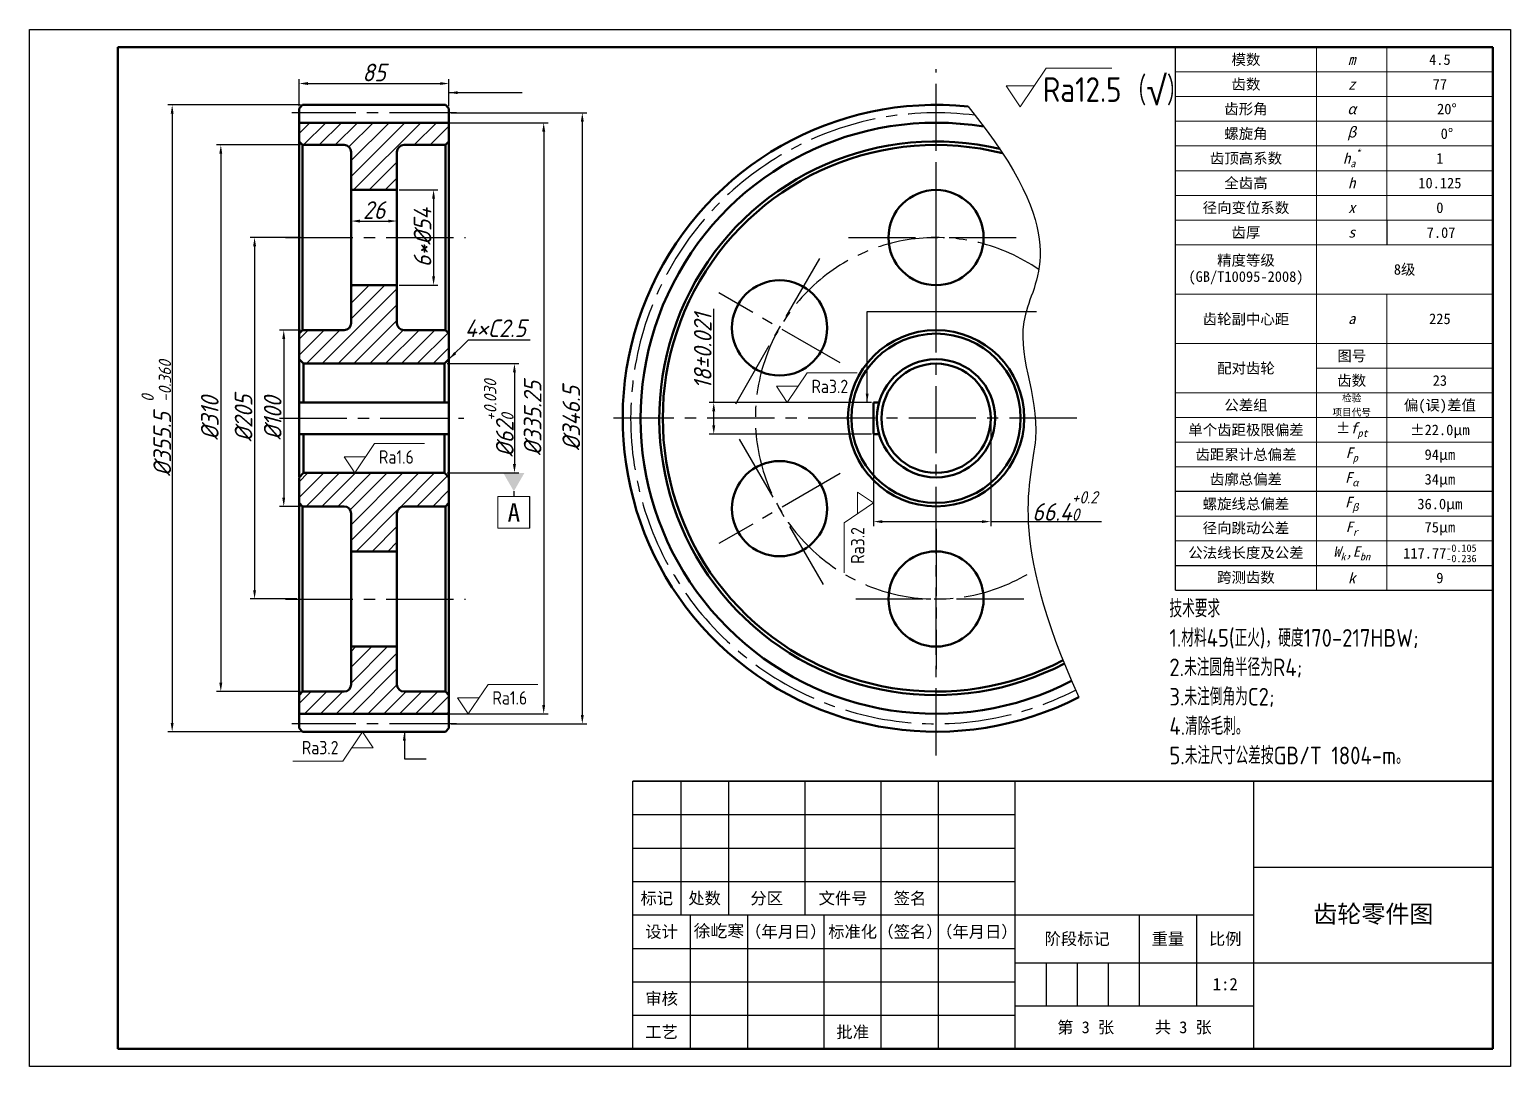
# Model space of a CAD drawing. Header units: millimetres. Extents: x -3078 to 425, y -739 to 825.
# Drawn here: x -2019.9 to -1599.9, y -674.8 to -380.8 of the extents above; entities that cross this region are included whole.
import ezdxf
from ezdxf.enums import TextEntityAlignment as Align

# ---------------------------------------------------------------- set-up
doc = ezdxf.new("R2010")
doc.units = ezdxf.units.MM
doc.linetypes.add('CENTER2', pattern=[28.575, 19.05, -3.175, 3.175, -3.175])
doc.layers.add('中心线', color=1, linetype='CENTER2')
doc.layers.add('细实线', color=7, linetype='Continuous')
for name, color, linetype, lineweight in [('图层1', 7, 'Continuous', 50), ('文字', 7, 'Continuous', 15), ('标注', 7, 'Continuous', 15), ('粗实线', 7, 'Continuous', 50)]:
    doc.layers.add(name, color=color, linetype=linetype, lineweight=lineweight)
doc.styles.add('fansong', font='simfang.ttf', dxfattribs={"height": 4})
doc.styles.add('GB字体', font='gbenor.shx', dxfattribs={"height": 5, "bigfont": 'gbcbig.shx'})
doc.styles.add('SongTi', font='SimSun.ttf', dxfattribs={"height": 4})
doc.styles.add('标注', font='isocp.shx', dxfattribs={"oblique": 15, "height": 5, "bigfont": 'gbcbig.shx'})
doc.dimstyles.new('1比2', dxfattribs={"dimtxt": 5, "dimasz": 2.5, "dimexe": 1.25, "dimexo": 0.625, "dimtad": 1, "dimlfac": 2, "dimdsep": 46, "dimtxsty": '标注', "dimcen": 2.5, "dimadec": 0, "dimazin": 0, "dimtfac": 1, "dimtmove": 0, "dimatfit": 3, "dimfxl": 1, "dimarcsym": 0})

# ---------------------------------------------------------------- blocks, each defined once
blk = doc.blocks.new('*U35')
at = {"layer": '中心线', "color": 0, "linetype": 'CENTER2', "transparency": 16777216}
blk.add_line((-25.11, 0), (25.98, 0), dxfattribs=at)
blk = doc.blocks.new('*D37')
at = {"layer": 'Defpoints', "color": 0, "transparency": 16777216}
for p in [(-1915.71, -426.26), (-1915.71, -453.26), (-1905.33, -453.26)]:
    blk.add_point(p, dxfattribs=at)
at = {"layer": '细实线', "color": 0, "lineweight": -2, "transparency": 16777216}
for p, q in [((-1915.09, -426.26), (-1904.08, -426.26)), ((-1905.33, -428.76), (-1905.33, -450.76)), ((-1915.09, -453.26), (-1904.08, -453.26))]:
    blk.add_line(p, q, dxfattribs=at)
at = {"layer": '细实线', "color": 0, "transparency": 16777216}
for points in [[(-1905.75, -428.76), (-1904.92, -428.76), (-1905.33, -426.26)], [(-1905.75, -450.76), (-1904.92, -450.76), (-1905.33, -453.26)]]:
    blk.add_solid(points, dxfattribs=at)
at = {"layer": '细实线', "color": 0, "transparency": 16777216, "insert": (-1908.46, -439.76), "char_height": 5, "attachment_point": 5, "rotation": 90, "style": '标注'}
blk.add_mtext('6*%%C54', dxfattribs=at)
blk = doc.blocks.new('*D38')
at = {"layer": 'Defpoints', "color": 0, "transparency": 16777216}
for p in [(-1915.71, -435.09), (-1928.71, -453.26), (-1915.71, -453.26)]:
    blk.add_point(p, dxfattribs=at)
at = {"layer": '细实线', "color": 0, "lineweight": -2, "transparency": 16777216}
for p, q in [((-1928.71, -452.64), (-1928.71, -433.84)), ((-1926.21, -435.09), (-1918.21, -435.09)), ((-1915.71, -452.64), (-1915.71, -433.84))]:
    blk.add_line(p, q, dxfattribs=at)
at = {"layer": '细实线', "color": 0, "transparency": 16777216}
for points in [[(-1926.21, -434.68), (-1926.21, -435.51), (-1928.71, -435.09)], [(-1918.21, -434.68), (-1918.21, -435.51), (-1915.71, -435.09)]]:
    blk.add_solid(points, dxfattribs=at)
at = {"layer": '细实线', "color": 0, "transparency": 16777216, "insert": (-1922.21, -431.97), "char_height": 5, "attachment_point": 5, "style": '标注'}
blk.add_mtext('26', dxfattribs=at)
blk = doc.blocks.new('*D39')
at = {"layer": 'Defpoints', "color": 0, "transparency": 16777216}
for p in [(-1942.46, -466.01), (-1947.83, -516.01), (-1942.46, -516.01)]:
    blk.add_point(p, dxfattribs=at)
at = {"layer": '细实线', "color": 0, "lineweight": -2, "transparency": 16777216}
for p, q in [((-1943.09, -466.01), (-1949.08, -466.01)), ((-1947.83, -468.51), (-1947.83, -513.51)), ((-1943.09, -516.01), (-1949.08, -516.01))]:
    blk.add_line(p, q, dxfattribs=at)
at = {"layer": '细实线', "color": 0, "transparency": 16777216}
for points in [[(-1948.25, -468.51), (-1947.42, -468.51), (-1947.83, -466.01)], [(-1948.25, -513.51), (-1947.42, -513.51), (-1947.83, -516.01)]]:
    blk.add_solid(points, dxfattribs=at)
at = {"layer": '细实线', "color": 0, "transparency": 16777216, "insert": (-1950.96, -491.01), "char_height": 5, "attachment_point": 5, "rotation": 90, "style": '标注'}
blk.add_mtext('%%C100', dxfattribs=at)
blk = doc.blocks.new('*U40')
at = {"layer": '中心线', "color": 0, "linetype": 'CENTER2', "transparency": 16777216}
blk.add_line((-25.11, 0), (25.98, 0), dxfattribs=at)
blk = doc.blocks.new('*D41')
at = {"layer": 'Defpoints', "color": 0, "transparency": 16777216}
for p in [(-1942.46, -439.76), (-1956.1, -542.26), (-1943.46, -542.26)]:
    blk.add_point(p, dxfattribs=at)
at = {"layer": '细实线', "color": 0, "lineweight": -2, "transparency": 16777216}
for p, q in [((-1943.09, -439.76), (-1957.35, -439.76)), ((-1956.1, -442.26), (-1956.1, -539.76)), ((-1944.09, -542.26), (-1957.35, -542.26))]:
    blk.add_line(p, q, dxfattribs=at)
at = {"layer": '细实线', "color": 0, "transparency": 16777216}
for points in [[(-1956.52, -442.26), (-1955.69, -442.26), (-1956.1, -439.76)], [(-1956.52, -539.76), (-1955.69, -539.76), (-1956.1, -542.26)]]:
    blk.add_solid(points, dxfattribs=at)
at = {"layer": '细实线', "color": 0, "transparency": 16777216, "insert": (-1959.23, -491.01), "char_height": 5, "width": 9.9558, "attachment_point": 5, "rotation": 90, "style": '标注'}
blk.add_mtext('%%C205', dxfattribs=at)
blk = doc.blocks.new('*D42')
at = {"layer": 'Defpoints', "color": 0, "transparency": 16777216}
for p in [(-1942.46, -413.51), (-1965.68, -568.51), (-1942.46, -568.51)]:
    blk.add_point(p, dxfattribs=at)
at = {"layer": '细实线', "color": 0, "lineweight": -2, "transparency": 16777216}
for p, q in [((-1943.09, -413.51), (-1966.93, -413.51)), ((-1965.68, -416.01), (-1965.68, -566.01)), ((-1943.09, -568.51), (-1966.93, -568.51))]:
    blk.add_line(p, q, dxfattribs=at)
at = {"layer": '细实线', "color": 0, "transparency": 16777216}
for points in [[(-1966.1, -416.01), (-1965.27, -416.01), (-1965.68, -413.51)], [(-1966.1, -566.01), (-1965.27, -566.01), (-1965.68, -568.51)]]:
    blk.add_solid(points, dxfattribs=at)
at = {"layer": '细实线', "color": 0, "transparency": 16777216, "insert": (-1968.81, -491.01), "char_height": 5, "attachment_point": 5, "rotation": 90, "style": '标注'}
blk.add_mtext('%%C310', dxfattribs=at)
blk = doc.blocks.new('*D43')
at = {"layer": 'Defpoints', "color": 0, "transparency": 16777216}
for p in [(-1942.46, -402.14), (-1979.48, -579.89), (-1942.46, -579.89)]:
    blk.add_point(p, dxfattribs=at)
at = {"layer": '细实线', "color": 0, "lineweight": -2, "transparency": 16777216}
for p, q in [((-1943.09, -402.14), (-1980.73, -402.14)), ((-1979.48, -404.64), (-1979.48, -577.39)), ((-1943.09, -579.89), (-1980.73, -579.89))]:
    blk.add_line(p, q, dxfattribs=at)
at = {"layer": '细实线', "color": 0, "transparency": 16777216}
for points in [[(-1979.89, -404.64), (-1979.06, -404.64), (-1979.48, -402.14)], [(-1979.89, -577.39), (-1979.06, -577.39), (-1979.48, -579.89)]]:
    blk.add_solid(points, dxfattribs=at)
at = {"layer": '细实线', "color": 0, "transparency": 16777216, "insert": (-1983.99, -491.01), "char_height": 5, "attachment_point": 5, "rotation": 90, "style": '标注'}
blk.add_mtext('%%C355.5 {\\H0.7x;\\S0^ -0.360;}', dxfattribs=at)
blk = doc.blocks.new('*D44')
at = {"layer": 'Defpoints', "color": 0, "transparency": 16777216}
for p in [(-1900.96, -404.39), (-1900.96, -577.64), (-1863.15, -577.64)]:
    blk.add_point(p, dxfattribs=at)
at = {"layer": '细实线', "color": 0, "lineweight": -2, "transparency": 16777216}
for p, q in [((-1900.34, -404.39), (-1861.9, -404.39)), ((-1863.15, -406.89), (-1863.15, -575.14)), ((-1900.34, -577.64), (-1861.9, -577.64))]:
    blk.add_line(p, q, dxfattribs=at)
at = {"layer": '细实线', "color": 0, "transparency": 16777216}
for points in [[(-1863.57, -406.89), (-1862.73, -406.89), (-1863.15, -404.39)], [(-1863.57, -575.14), (-1862.73, -575.14), (-1863.15, -577.64)]]:
    blk.add_solid(points, dxfattribs=at)
at = {"layer": '细实线', "color": 0, "transparency": 16777216, "insert": (-1866.27, -491.01), "char_height": 5, "attachment_point": 5, "rotation": 90, "style": '标注'}
blk.add_mtext('%%C346.5', dxfattribs=at)
blk = doc.blocks.new('*D45')
at = {"layer": 'Defpoints', "color": 0, "transparency": 16777216}
for p in [(-1902.09, -475.51), (-1902.09, -506.51), (-1882.39, -506.51)]:
    blk.add_point(p, dxfattribs=at)
at = {"layer": '细实线', "color": 0, "lineweight": -2, "transparency": 16777216}
for p, q in [((-1901.46, -475.51), (-1881.14, -475.51)), ((-1882.39, -478.01), (-1882.39, -504.01)), ((-1901.46, -506.51), (-1881.14, -506.51))]:
    blk.add_line(p, q, dxfattribs=at)
at = {"layer": '细实线', "color": 0, "transparency": 16777216}
for points in [[(-1882.81, -478.01), (-1881.98, -478.01), (-1882.39, -475.51)], [(-1882.81, -504.01), (-1881.98, -504.01), (-1882.39, -506.51)]]:
    blk.add_solid(points, dxfattribs=at)
at = {"layer": '细实线', "color": 0, "transparency": 16777216, "insert": (-1886.83, -491.01), "char_height": 5, "attachment_point": 5, "rotation": 90, "style": '标注'}
blk.add_mtext('%%C62{\\H0.7x;\\S+0.030^ 0;}', dxfattribs=at)
blk = doc.blocks.new('*D46')
at = {"layer": 'Defpoints', "color": 0, "transparency": 16777216}
for p in [(-1825.87, -486.51), (-1780.52, -486.51), (-1780.52, -495.51)]:
    blk.add_point(p, dxfattribs=at)
at = {"layer": '细实线', "color": 0, "lineweight": -2, "transparency": 16777216}
for p, q in [((-1825.87, -486.51), (-1825.87, -460)), ((-1781.14, -486.51), (-1827.12, -486.51)), ((-1825.87, -493.01), (-1825.87, -489.01)), ((-1781.14, -495.51), (-1827.12, -495.51))]:
    blk.add_line(p, q, dxfattribs=at)
at = {"layer": '细实线', "color": 0, "transparency": 16777216}
for points in [[(-1826.28, -489.01), (-1825.45, -489.01), (-1825.87, -486.51)], [(-1826.28, -493.01), (-1825.45, -493.01), (-1825.87, -495.51)]]:
    blk.add_solid(points, dxfattribs=at)
at = {"layer": '细实线', "color": 0, "transparency": 16777216, "insert": (-1828.99, -472.01), "char_height": 5, "attachment_point": 5, "rotation": 90, "style": '标注'}
blk.add_mtext('18±0.021', dxfattribs=at)
blk = doc.blocks.new('*D84')
at = {"layer": 'Defpoints', "color": 0, "transparency": 16777216}
for p in [(-1900.96, -396.09), (-1943.46, -403.14), (-1900.96, -403.14)]:
    blk.add_point(p, dxfattribs=at)
at = {"layer": '细实线', "color": 0, "lineweight": -2, "transparency": 16777216}
for p, q in [((-1943.46, -402.51), (-1943.46, -394.84)), ((-1940.96, -396.09), (-1903.46, -396.09)), ((-1900.96, -402.51), (-1900.96, -394.84))]:
    blk.add_line(p, q, dxfattribs=at)
at = {"layer": '细实线', "color": 0, "transparency": 16777216}
for points in [[(-1940.96, -395.67), (-1940.96, -396.5), (-1943.46, -396.09)], [(-1903.46, -395.67), (-1903.46, -396.5), (-1900.96, -396.09)]]:
    blk.add_solid(points, dxfattribs=at)
at = {"layer": '细实线', "color": 0, "transparency": 16777216, "insert": (-1922.21, -392.96), "char_height": 5, "attachment_point": 5, "style": '标注'}
blk.add_mtext('85', dxfattribs=at)
blk = doc.blocks.new('*D85')
at = {"layer": 'Defpoints', "color": 0, "transparency": 16777216}
for p in [(-1943.46, -407.2), (-1943.46, -574.83), (-1874.1, -574.83)]:
    blk.add_point(p, dxfattribs=at)
at = {"layer": '细实线', "color": 0, "lineweight": -2, "transparency": 16777216}
for p, q in [((-1942.84, -407.2), (-1872.85, -407.2)), ((-1874.1, -409.7), (-1874.1, -572.33)), ((-1942.84, -574.83), (-1872.85, -574.83))]:
    blk.add_line(p, q, dxfattribs=at)
at = {"layer": '细实线', "color": 0, "transparency": 16777216}
for points in [[(-1874.52, -409.7), (-1873.68, -409.7), (-1874.1, -407.2)], [(-1874.52, -572.33), (-1873.68, -572.33), (-1874.1, -574.83)]]:
    blk.add_solid(points, dxfattribs=at)
at = {"layer": '细实线', "color": 0, "transparency": 16777216, "insert": (-1877.23, -491.01), "char_height": 5, "attachment_point": 5, "rotation": 90, "style": '标注'}
blk.add_mtext('%%C335.25', dxfattribs=at)
blk = doc.blocks.new('*D86')
at = {"layer": 'Defpoints', "color": 0, "transparency": 16777216}
for p in [(-1780.52, -491.01), (-1747.32, -491.01), (-1780.52, -520.32)]:
    blk.add_point(p, dxfattribs=at)
at = {"layer": '细实线', "color": 0, "lineweight": -2, "transparency": 16777216}
for p, q in [((-1780.52, -491.64), (-1780.52, -521.57)), ((-1747.32, -491.64), (-1747.32, -521.57)), ((-1778.02, -520.32), (-1749.82, -520.32)), ((-1747.32, -520.32), (-1715.84, -520.32))]:
    blk.add_line(p, q, dxfattribs=at)
at = {"layer": '细实线', "color": 0, "transparency": 16777216}
for points in [[(-1778.02, -519.91), (-1778.02, -520.74), (-1780.52, -520.32)], [(-1749.82, -519.91), (-1749.82, -520.74), (-1747.32, -520.32)]]:
    blk.add_solid(points, dxfattribs=at)
at = {"layer": '细实线', "color": 0, "transparency": 16777216, "insert": (-1726.25, -515.88), "char_height": 5, "attachment_point": 5, "style": '标注'}
blk.add_mtext('66.4{\\H0.7x;\\S+0.2^ 0;}', dxfattribs=at)

msp = doc.modelspace()

# ---------------------------------------------------------------- hatches: boundary and pattern name
at = {"layer": '细实线'}
h = msp.add_hatch(dxfattribs=at)
h.set_pattern_fill('ANSI31', color=256)
h.set_pattern_definition([(45, (-9.297, 10.7538), (-2.245064, 2.245064), [])])
h.paths.add_polyline_path([(-1915.7147, -415.5143, -0.41421356), (-1913.7147, -413.5143), (-1901.9647, -413.5143), (-1900.9647, -412.5143), (-1900.9647, -407.2018), (-1943.4647, -407.2018), (-1943.4647, -412.5143), (-1942.4647, -413.5143), (-1930.7147, -413.5143, -0.41421356), (-1928.7147, -415.5143), (-1928.7147, -426.2643), (-1915.7147, -426.2643)])
h.paths.add_polyline_path([(-1930.7147, -466.0143), (-1942.4647, -466.0143), (-1943.4647, -467.0143), (-1943.4647, -474.2643), (-1942.2147, -475.5143), (-1902.2147, -475.5143), (-1900.9647, -474.2643), (-1900.9647, -467.0143), (-1901.9647, -466.0143), (-1913.7147, -466.0143, -0.41421356), (-1915.7147, -464.0143), (-1915.7147, -453.2643), (-1928.7147, -453.2643), (-1928.7147, -464.0143, -0.41421356)])
h.paths.add_polyline_path([(-1928.7147, -518.0143), (-1928.7147, -528.7643), (-1915.7147, -528.7643), (-1915.7147, -518.0143, -0.41421356), (-1913.7147, -516.0143), (-1901.9647, -516.0143), (-1900.9647, -515.0143), (-1900.9647, -507.7643), (-1902.2147, -506.5143), (-1942.2147, -506.5143), (-1943.4647, -507.7643), (-1943.4647, -515.0143), (-1942.4647, -516.0143), (-1930.7147, -516.0143, -0.41421356)])
h.paths.add_polyline_path([(-1930.7147, -568.5143), (-1942.4647, -568.5143), (-1943.4647, -569.5143), (-1943.4647, -574.8268), (-1900.9647, -574.8268), (-1900.9647, -569.5143), (-1901.9647, -568.5143), (-1913.7147, -568.5143, -0.41421356), (-1915.7147, -566.5143), (-1915.7147, -555.7643), (-1928.7147, -555.7643), (-1928.7147, -566.5143, -0.41421356)])

# ---------------------------------------------------------------- linework, layer by layer
for p, q in [((-1634.9114, -434.7998), (-1634.9114, -441.7998)), ((-1882.5653, -511.7193), (-1882.5653, -513.2193)), ((-1878.0653, -522.2193), (-1878.0653, -513.2193)), ((-1848.7931, -593.9254), (-1604.9114, -593.9254)), ((-1848.7931, -669.7998), (-1848.7931, -593.9254)), ((-1604.9114, -593.9254), (-1848.7931, -593.9254)), ((-1848.7931, -593.9254), (-1604.9114, -593.9254)), ((-1835.2442, -593.9254), (-1835.2442, -631.8626)), ((-1821.6952, -593.9254), (-1821.6952, -631.8626)), ((-1800.0168, -593.9254), (-1800.0168, -631.8626)), ((-1778.3384, -669.7998), (-1778.3384, -593.9254)), ((-1762.0796, -669.7998), (-1762.0796, -593.9254)), ((-1740.4013, -669.7998), (-1740.4013, -593.9254)), ((-1740.4013, -669.7998), (-1740.4013, -593.9254)), ((-1672.6563, -669.7998), (-1672.6563, -593.9254)), ((-1848.7931, -603.4097), (-1740.4013, -603.4097)), ((-1848.7931, -612.894), (-1740.4013, -612.894)), ((-1672.6563, -618.3136), (-1604.9114, -618.3136)), ((-1848.7931, -622.3783), (-1740.4013, -622.3783)), ((-1848.7931, -631.8626), (-1672.6563, -631.8626)), ((-1832.5344, -631.8626), (-1832.5344, -669.7998)), ((-1816.2756, -631.8626), (-1816.2756, -669.7998)), ((-1794.5972, -631.8626), (-1794.5972, -669.7998)), ((-1705.1739, -631.8626), (-1705.1739, -657.6057)), ((-1688.9151, -631.8626), (-1688.9151, -657.6057)), ((-1848.7931, -641.3469), (-1740.4013, -641.3469)), ((-1740.4013, -645.4116), (-1604.9114, -645.4116)), ((-1731.5944, -645.4116), (-1731.5944, -657.6057)), ((-1722.7876, -645.4116), (-1722.7876, -657.6057)), ((-1713.9807, -645.4116), (-1713.9807, -657.6057)), ((-1848.7931, -650.8312), (-1740.4013, -650.8312)), ((-1848.7931, -669.7998), (-1848.7931, -658.9606)), ((-1740.4013, -657.6057), (-1672.6563, -657.6057)), ((-1848.7931, -660.3155), (-1740.4013, -660.3155))]:
    msp.add_line(p, q)
at = {"color": 7, "linetype": 'Continuous', "lineweight": 15}
for p, q in [((-1887.0653, -513.2193), (-1878.0653, -513.2193)), ((-1887.0653, -522.2193), (-1887.0653, -513.2193)), ((-1878.0653, -522.2193), (-1887.0653, -522.2193))]:
    msp.add_line(p, q, dxfattribs=at)
msp.add_lwpolyline([(-2019.9114, -380.7998), (-1599.9114, -380.7998), (-1599.9114, -674.7998), (-2019.9114, -674.7998)], close=True)
msp.add_solid([(-1885.5653, -506.5143), (-1879.5653, -506.5143), (-1882.5653, -511.7193)], dxfattribs=at)
at = {"layer": '中心线'}
for p, q in [((-1762.8175, -586.6439), (-1762.8175, -392.0146)), ((-1898.8214, -404.3893), (-1945.5578, -404.3893)), ((-1762.8175, -459.6225), (-1762.8175, -419.9061)), ((-1787.6741, -439.7643), (-1737.9608, -439.7643)), ((-1819.6296, -486.9158), (-1794.7729, -443.8628)), ((-1790.0036, -475.3184), (-1824.399, -455.4602)), ((-1949.0283, -491.0143), (-1896.7927, -491.0143)), ((-1722.9281, -491.0143), (-1854.2755, -491.0143)), ((-1794.7729, -538.1658), (-1819.6296, -495.1128)), ((-1790.0036, -506.7102), (-1824.399, -526.5684)), ((-1762.8175, -522.4061), (-1762.8175, -562.1225)), ((-1737.9608, -542.2643), (-1787.6741, -542.2643)), ((-1898.8214, -577.6393), (-1945.5578, -577.6393))]:
    msp.add_line(p, q, dxfattribs=at)
for radius, start, end in [(86.625, 82.627717, 297.174219), (51.25, 55.348059, 303.074424)]:
    msp.add_arc((-1762.8175, -491.0143), radius, start, end, dxfattribs=at)
at = {"layer": '图层1'}
for p, q in [((-1994.9114, -385.7998), (-1604.9114, -385.7998)), ((-1994.9114, -385.7998), (-1994.9114, -669.7998)), ((-1604.9114, -385.7998), (-1604.9114, -669.7998)), ((-1604.9114, -613.7998), (-1604.9114, -669.7998)), ((-1994.9114, -669.7998), (-1604.9114, -669.7998)), ((-1784.9114, -669.7998), (-1604.9114, -669.7998)), ((-1784.9114, -669.7998), (-1604.9114, -669.7998)), ((-1784.9114, -669.7998), (-1604.9114, -669.7998)), ((-1744.9114, -669.7998), (-1604.9114, -669.7998))]:
    msp.add_line(p, q, dxfattribs=at)
at = {"layer": '标注'}
for p, q in [((-1738.9542, -402.7407), (-1731.5542, -391.7407)), ((-1731.5542, -391.7407), (-1712.9542, -391.7407)), ((-1742.9542, -396.7407), (-1734.9542, -396.7407)), ((-1738.9542, -402.7407), (-1742.9542, -396.7407)), ((-1804.997, -486.5143), (-1799.3713, -478.1518)), ((-1799.3713, -478.1518), (-1785.2311, -478.1518)), ((-1808.0379, -481.9529), (-1801.9561, -481.9529)), ((-1804.997, -486.5143), (-1808.0379, -481.9529)), ((-1927.6787, -506.5143), (-1922.053, -498.1518)), ((-1922.053, -498.1518), (-1907.9128, -498.1518)), ((-1930.7196, -501.9529), (-1924.6378, -501.9529)), ((-1927.6787, -506.5143), (-1930.7196, -501.9529)), ((-1785.0788, -511.9911), (-1785.0788, -518.073)), ((-1780.5175, -515.0321), (-1785.0788, -511.9911)), ((-1780.5175, -515.0321), (-1788.8799, -520.6577)), ((-1788.8799, -520.6577), (-1788.8799, -534.7979)), ((-1895.4982, -574.8268), (-1889.8725, -566.4643)), ((-1889.8725, -566.4643), (-1875.7323, -566.4643)), ((-1898.5391, -570.2654), (-1892.4573, -570.2654)), ((-1895.4982, -574.8268), (-1898.5391, -570.2654)), ((-1925.4631, -579.8893), (-1931.0888, -588.2518)), ((-1925.4631, -579.8893), (-1922.4222, -584.4507)), ((-1922.4222, -584.4507), (-1928.504, -584.4507)), ((-1931.0888, -588.2518), (-1945.229, -588.2518))]:
    msp.add_line(p, q, dxfattribs=at)
at = {"layer": '粗实线', "color": 7, "linetype": 'Continuous', "lineweight": 30}
for q in [(-1694.9114, -385.7998), (-1604.9114, -539.7998)]:
    msp.add_line((-1694.9114, -539.7998), q, dxfattribs=at)
at = {"layer": '粗实线'}
for p, q in [((-1694.9114, -385.7998), (-1604.9114, -385.7998)), ((-1604.9114, -532.7998), (-1604.9114, -385.7998)), ((-1942.4647, -402.1393), (-1943.4647, -403.1393)), ((-1943.4647, -403.1393), (-1943.4647, -404.3893)), ((-1901.9647, -402.1393), (-1942.4647, -402.1393)), ((-1901.9647, -402.1393), (-1900.9647, -403.1393)), ((-1900.9647, -404.3893), (-1900.9647, -403.1393)), ((-1943.4647, -412.5143), (-1943.4647, -404.3893)), ((-1900.9647, -407.2018), (-1943.4647, -407.2018)), ((-1900.9647, -404.3893), (-1900.9647, -474.2643)), ((-1900.9647, -404.3893), (-1900.9647, -407.2018)), ((-1942.4647, -413.5143), (-1943.4647, -412.5143)), ((-1943.4647, -467.0143), (-1943.4647, -412.5143)), ((-1930.7147, -413.5143), (-1942.4647, -413.5143)), ((-1942.4647, -466.0143), (-1942.4647, -413.5143)), ((-1928.7147, -464.0143), (-1928.7147, -415.5143)), ((-1915.7147, -464.0143), (-1915.7147, -415.5143)), ((-1901.9647, -413.5143), (-1913.7147, -413.5143)), ((-1901.9647, -413.5143), (-1900.9647, -412.5143)), ((-1901.9647, -466.0143), (-1901.9647, -413.5143)), ((-1928.7147, -426.2643), (-1915.7147, -426.2643)), ((-1928.7147, -453.2643), (-1915.7147, -453.2643)), ((-1942.4647, -466.0143), (-1943.4647, -467.0143)), ((-1930.7147, -466.0143), (-1942.4647, -466.0143)), ((-1901.9647, -466.0143), (-1913.7147, -466.0143)), ((-1901.9647, -466.0143), (-1900.9647, -467.0143)), ((-1943.4647, -474.2643), (-1943.4647, -467.0143)), ((-1943.4647, -474.2643), (-1942.2147, -475.5143)), ((-1943.4647, -474.3893), (-1943.4647, -491.0143)), ((-1902.2147, -475.5143), (-1900.9647, -474.2643)), ((-1900.9647, -474.5143), (-1900.9647, -473.7643)), ((-1900.9647, -491.0143), (-1900.9647, -474.5143)), ((-1942.2147, -475.5143), (-1902.2147, -475.5143)), ((-1942.2147, -475.5143), (-1942.2147, -486.5143)), ((-1902.2147, -475.5143), (-1902.2147, -486.5143)), ((-1943.4647, -486.5143), (-1900.9647, -486.5143)), ((-1780.5175, -495.5143), (-1780.5175, -486.5143)), ((-1778.9517, -486.5143), (-1780.5175, -486.5143)), ((-1943.4647, -507.6393), (-1943.4647, -491.0143)), ((-1900.9647, -491.0143), (-1900.9647, -507.5143)), ((-1943.4647, -495.5143), (-1900.9647, -495.5143)), ((-1942.2147, -506.5143), (-1942.2147, -495.5143)), ((-1902.2147, -506.5143), (-1902.2147, -495.5143)), ((-1780.5175, -495.5143), (-1778.9517, -495.5143)), ((-1943.4647, -507.7643), (-1942.2147, -506.5143)), ((-1943.4647, -507.7643), (-1943.4647, -515.0143)), ((-1942.2147, -506.5143), (-1902.2147, -506.5143)), ((-1902.2147, -506.5143), (-1900.9647, -507.7643)), ((-1900.9647, -507.5143), (-1900.9647, -508.2643)), ((-1900.9647, -577.6393), (-1900.9647, -507.7643)), ((-1942.4647, -516.0143), (-1943.4647, -515.0143)), ((-1943.4647, -515.0143), (-1943.4647, -569.5143)), ((-1930.7147, -516.0143), (-1942.4647, -516.0143)), ((-1942.4647, -516.0143), (-1942.4647, -568.5143)), ((-1901.9647, -516.0143), (-1913.7147, -516.0143)), ((-1901.9647, -516.0143), (-1900.9647, -515.0143)), ((-1901.9647, -516.0143), (-1901.9647, -568.5143)), ((-1928.7147, -518.0143), (-1928.7147, -566.5143)), ((-1915.7147, -518.0143), (-1915.7147, -566.5143)), ((-1928.7147, -528.7643), (-1915.7147, -528.7643)), ((-1928.7147, -555.7643), (-1915.7147, -555.7643)), ((-1942.4647, -568.5143), (-1943.4647, -569.5143)), ((-1943.4647, -569.5143), (-1943.4647, -577.6393)), ((-1930.7147, -568.5143), (-1942.4647, -568.5143)), ((-1901.9647, -568.5143), (-1913.7147, -568.5143)), ((-1901.9647, -568.5143), (-1900.9647, -569.5143)), ((-1900.9647, -574.8268), (-1943.4647, -574.8268)), ((-1900.9647, -577.6393), (-1900.9647, -574.8268)), ((-1943.4647, -578.8893), (-1943.4647, -577.6393)), ((-1942.4647, -579.8893), (-1943.4647, -578.8893)), ((-1901.9647, -579.8893), (-1900.9647, -578.8893)), ((-1900.9647, -577.6393), (-1900.9647, -578.8893)), ((-1901.9647, -579.8893), (-1942.4647, -579.8893))]:
    msp.add_line(p, q, dxfattribs=at)
for centre, radius in [((-1762.8175, -439.7643), 13.5), ((-1807.2013, -465.3893), 13.5), ((-1762.8175, -491.0143), 25), ((-1762.8175, -491.0143), 24), ((-1762.8175, -491.0143), 16.75), ((-1762.8175, -491.0143), 15.5), ((-1807.2013, -516.6393), 13.5), ((-1762.8175, -542.2643), 13.5)]:
    msp.add_circle(centre, radius, dxfattribs=at)
for centre, radius, start, end in [((-1762.8175, -491.0143), 88.875, 84.110505, 297.09321), ((-1762.8175, -491.0143), 83.8125, 80.676449, 297.298849), ((-1930.7147, -415.5143), 2, 0, 90), ((-1913.7147, -415.5143), 2, 90, 180), ((-1762.8175, -491.0143), 78.5, 76.686885, 297.619256), ((-1762.8175, -491.0143), 77.5, 75.892234, 297.694162), ((-1930.7147, -464.0143), 2, 270, 0), ((-1913.7147, -464.0143), 2, 180, 270), ((-1930.7147, -518.0143), 2, 0, 90), ((-1913.7147, -518.0143), 2, 90, 180), ((-1930.7147, -566.5143), 2, 270, 0), ((-1913.7147, -566.5143), 2, 180, 270)]:
    msp.add_arc(centre, radius, start, end, dxfattribs=at)
at = {"layer": '细实线', "color": 7, "linetype": 'Continuous', "lineweight": 15}
for p, q in [((-1654.9114, -539.7998), (-1654.9114, -385.7998)), ((-1634.9114, -434.7998), (-1634.9114, -385.7998)), ((-1694.9114, -392.7998), (-1604.9114, -392.7998)), ((-1694.9114, -399.7998), (-1604.9114, -399.7998)), ((-1694.9114, -406.7998), (-1604.9114, -406.7998)), ((-1694.9114, -413.7998), (-1604.9114, -413.7998)), ((-1694.9114, -420.7998), (-1604.9114, -420.7998)), ((-1694.9114, -427.7998), (-1604.9114, -427.7998)), ((-1694.9114, -434.7998), (-1604.9114, -434.7998)), ((-1694.9114, -441.7998), (-1604.9114, -441.7998)), ((-1694.9114, -455.7998), (-1604.9114, -455.7998)), ((-1634.9114, -525.7998), (-1634.9114, -455.7998)), ((-1694.9114, -469.7998), (-1604.9114, -469.7998)), ((-1654.9114, -476.7998), (-1604.9114, -476.7998)), ((-1694.9114, -483.7998), (-1604.9114, -483.7998)), ((-1694.9114, -490.7998), (-1604.9114, -490.7998)), ((-1694.9114, -497.7998), (-1604.9114, -497.7998)), ((-1694.9114, -504.7998), (-1604.9114, -504.7998)), ((-1694.9114, -518.7998), (-1604.9114, -518.7998)), ((-1694.9114, -525.7998), (-1604.9114, -525.7998)), ((-1634.9114, -539.7998), (-1634.9114, -525.7998))]:
    msp.add_line(p, q, dxfattribs=at)
at = {"layer": '细实线'}
for p, q in [((-1604.9114, -511.7998), (-1694.9114, -511.7998)), ((-1694.9114, -532.7998), (-1604.9114, -532.7998))]:
    msp.add_line(p, q, dxfattribs=at)
msp.add_open_spline([(-1753.698, -402.6084), (-1723.8131, -439.4103), (-1746.6935, -463.471), (-1727.3401, -493.2755), (-1743.1746, -523.7712), (-1722.3403, -570.1368)], degree=3, knots=[0.0827373, 0.0827373, 0.0827373, 0.0827373, 1, 2, 2.92523453, 2.92523453, 2.92523453, 2.92523453], dxfattribs=at)

# ---------------------------------------------------------------- block references
at = {"layer": '中心线', "linetype": 'CENTER2'}
for name, p in [('*U35', (-1922.2147, -439.7643)), ('*U40', (-1922.2147, -542.2643))]:
    msp.add_blockref(name, p, dxfattribs=at)

# ---------------------------------------------------------------- texts
at = {"color": 7, "style": 'SongTi'}
msp.add_text('A', height=5.25, dxfattribs=at).set_placement((-1882.5653, -517.7193), align=Align.MIDDLE_CENTER)
at = {"style": 'fansong'}
for s, height, p in [('标记', 3.38725, (-1842.0187, -627.1205)), ('处数', 3.38725, (-1828.4697, -627.1205)), ('分区', 3.38725, (-1810.856, -627.1205)), ('文件号', 3.38725, (-1789.1776, -627.1205)), ('签名', 3.38725, (-1770.209, -627.1205)), ('设计', 3.38725, (-1840.6638, -636.6047)), ('（年月日）', 3.38725, (-1805.4364, -636.6047)), ('标准化', 3.38725, (-1786.4678, -636.6047)), ('（签名）', 3.38725, (-1770.209, -636.6047)), ('（年月日）', 3.38725, (-1751.2405, -636.6047)), ('阶段标记', 3.38725, (-1722.7876, -638.6371)), ('重量', 3.38725, (-1697.0445, -638.6371)), ('比例', 3.38725, (-1680.7857, -638.6371)), ('审核', 3.38725, (-1840.6638, -655.5733)), ('工艺', 3.38725, (-1840.6638, -665.0576)), ('批准', 3.38725, (-1786.4678, -665.0576)), ('第 3 张     共 3 张', 3.387246, (-1706.5288, -663.7027))]:
    msp.add_text(s, height=height, dxfattribs=at).set_placement(p, align=Align.MIDDLE_CENTER)
at = {"layer": '文字', "color": 7, "style": 'SongTi'}
for s, height, p in [('模数', 3, (-1674.9114, -389.2998)), ('4.5', 3, (-1619.9114, -389.2998)), ('齿数', 3, (-1674.9114, -396.2998)), ('77', 3, (-1619.9114, -396.2998)), ('齿形角', 3, (-1674.9114, -403.2998)), ('20°', 3, (-1617.9114, -403.2998)), ('螺旋角', 3, (-1674.9114, -410.2998)), ('0°', 3, (-1617.9114, -410.2998)), ('齿顶高系数', 3, (-1674.9114, -417.2998)), ('1', 3, (-1619.9114, -417.2998)), ('全齿高', 3, (-1674.9114, -424.2998)), ('10.125', 3, (-1619.9114, -424.2998)), ('径向变位系数', 3, (-1674.9114, -431.2998)), ('0', 3, (-1619.9114, -431.2998)), ('齿厚', 3, (-1674.9114, -438.2998)), ('7.07', 3, (-1619.5724, -438.3525)), ('精度等级', 3, (-1674.9114, -446.2171)), ('(GB/T10095-2008)', 3, (-1674.9114, -450.8324)), ('8级', 3, (-1629.9114, -448.7998)), ('齿轮副中心距', 3, (-1674.9114, -462.8823)), ('225', 3, (-1619.9114, -462.7998)), ('图号', 3, (-1644.9114, -473.2998)), ('配对齿轮', 3, (-1674.9114, -476.7998)), ('齿数', 3, (-1644.9114, -480.2998)), ('23', 3, (-1619.9114, -480.2998)), ('公差组', 3, (-1674.9114, -487.2998)), ('检验', 2, (-1644.9114, -485.2998)), ('偏(误)差值', 3, (-1619.9114, -487.2998)), ('项目代号', 2, (-1644.9114, -489.2998)), ('单个齿距极限偏差', 3, (-1674.9114, -494.2998)), ('±22.0μm', 3, (-1619.9114, -494.2998)), ('齿距累计总偏差', 3, (-1674.9114, -501.2998)), ('94μm', 3, (-1619.9114, -501.2998)), ('齿廓总偏差', 3, (-1674.9114, -508.2998)), ('34μm', 3, (-1619.9114, -508.2998)), ('螺旋线总偏差', 3, (-1674.9114, -515.2998)), ('36.0μm', 3, (-1619.9114, -515.2998))]:
    msp.add_text(s, height=height, dxfattribs=at).set_placement(p, align=Align.MIDDLE_CENTER)
at = {"layer": '粗实线', "attachment_point": 5, "style": 'fansong'}
for s, width, insert, char_height in [('齿轮零件图', 67.744925, (-1638.7839, -631.8626), 5), ('徐屹寒', 16.258782, (-1824.405, -636.6047), 3.5), ('1:2', 16.258782, (-1680.7857, -651.5086), 3.5)]:
    msp.add_mtext_dynamic_manual_height_columns(s, width=width, gutter_width=25, heights=[0], dxfattribs=dict(at, insert=insert, char_height=char_height))
at = {"layer": '细实线'}
for s, width, gutter_width, insert, char_height, attachment_point, style in [('{\\fSimSun|b0|i1|c134|p2;m}', 20, 20, (-1644.9114, -389.2998), 3, 5, 'SongTi'), ('Ra12.5', 21.810341, 20, (-1732.5075, -394.2911), 7, 1, 'GB字体'), ('（√）', 15.131899, 20, (-1708.9527, -394.1693), 8, 1, 'GB字体'), ('{\\fSimSun|b0|i1|c134|p2;z}', 20, 20, (-1644.9114, -396.2998), 3, 5, 'SongTi'), ('{\\fSimSun|b0|i1|c134|p2;α}', 20, 20, (-1644.9114, -403.2998), 3, 5, 'SongTi'), ('{\\fSimSun|b0|i1|c134|p2;β}', 20, 20, (-1644.9114, -410.2998), 3, 5, 'SongTi'), ('\\A1;{\\fSimSun|b0|i1|c134|p2;h\\H0.7x;\\S^ a;\\S*^ ;}', 20, 20, (-1644.9114, -417.2998), 3, 5, 'SongTi'), ('{\\fSimSun|b0|i1|c134|p2;h}', 20, 20, (-1644.9114, -424.2998), 3, 5, 'SongTi'), ('\\pxqc;{\\fSimSun|b0|i1|c134|p2;x}', 20, 20, (-1644.9114, -431.2998), 3, 5, 'SongTi'), ('{\\fSimSun|b0|i1|c134|p2;s}', 20, 20, (-1644.9114, -438.2998), 3, 5, 'SongTi'), ('{\\fSimSun|b0|i1|c134|p2;a}', 20, 20, (-1644.9114, -462.7998), 3, 5, 'SongTi'), ('Ra3.2', 16.580792, 15.2045, (-1798.1511, -480.0906), 3.80113, 1, 'GB字体'), ('\\A1;±{\\fSimSun|b0|i1|c134|p2;f\\H0.7x;\\S^ pt;}', 20, 20, (-1644.9114, -494.2998), 3, 5, 'SongTi'), ('\\A1;{\\fSimSun|b0|i1|c134|p2;F\\H0.7x;\\S^ p;}', 20, 20, (-1644.9114, -501.2998), 3, 5, 'SongTi'), ('Ra1.6', 16.580792, 15.2045, (-1920.8328, -500.0906), 3.80113, 1, 'GB字体'), ('\\A1;{\\fSimSun|b0|i1|c134|p2;F\\H0.7x;\\S^ α;}', 20, 20, (-1644.9114, -508.2998), 3, 5, 'SongTi'), ('\\A1;{\\fSimSun|b0|i1|c134|p2;F\\H0.7x;\\S^ β;}', 20, 20, (-1644.9114, -515.2998), 3, 5, 'SongTi'), ('径向跳动公差', 40, 20, (-1674.9114, -522.2998), 3, 5, 'SongTi'), ('\\A1;{\\fSimSun|b0|i1|c134|p2;F\\H0.7x;\\S^ r;}', 20, 20, (-1644.9114, -522.2998), 3, 5, 'SongTi'), ('75μm', 30, 20, (-1619.9114, -522.2998), 3, 5, 'SongTi'), ('公法线长度及公差', 40, 20, (-1674.9114, -529.2998), 3, 5, 'SongTi'), ('\\A1;{\\fSimSun|b0|i1|c134|p2;W\\H0.7x;\\S^ k;\\H1.42857x;,E\\H0.7x;\\S^ bn;}', 20, 20, (-1644.9114, -529.2998), 3, 5, 'SongTi'), ('\\A1;117.77{\\H0.7x;\\S-0.105^ -0.236;}', 30, 20, (-1619.9114, -529.2998), 3, 5, 'SongTi'), ('跨测齿数', 40, 20, (-1674.9114, -536.2998), 3, 5, 'SongTi'), ('{\\fSimSun|b0|i1|c134|p2;k}', 20, 20, (-1644.9114, -536.2998), 3, 5, 'SongTi'), ('9', 30, 20, (-1619.9114, -536.2998), 3, 5, 'SongTi'), ('Ra1.6', 16.580792, 15.2045, (-1888.6522, -568.4031), 3.80113, 1, 'GB字体'), ('Ra3.2', 16.580792, 15.2045, (-1932.309, -586.3129), 3.80113, 9, 'GB字体')]:
    msp.add_mtext_dynamic_manual_height_columns(s, width=width, gutter_width=gutter_width, heights=[0], dxfattribs=dict(at, insert=insert, char_height=char_height, attachment_point=attachment_point, style=style))
at = {"layer": '细实线', "insert": (-1896.4535, -462.9975), "char_height": 5, "attachment_point": 1, "style": '标注'}
msp.add_mtext('4×C2.5', dxfattribs=at)
at = {"layer": '细实线', "insert": (-1786.9411, -521.878), "char_height": 3.80113, "attachment_point": 3, "rotation": 90, "style": 'GB字体'}
msp.add_mtext_dynamic_manual_height_columns('Ra3.2', width=16.580792, gutter_width=15.2045, heights=[0], dxfattribs=at)
at = {"layer": '细实线', "color": 18, "true_color": 0x000000, "insert": (-1696.6327, -542.4709), "char_height": 5, "width": 143.481241, "attachment_point": 1, "style": 'GB字体'}
msp.add_mtext('技术要求^J1.材料45(正火)，硬度170-217HBW;^J2.未注圆角半径为R4;^J3.未注倒角为C2;^J4.清除毛刺。\\P{\\C256;5.未注尺寸公差按GB/T 1804-m。}', dxfattribs=at)

# ---------------------------------------------------------------- dimensions: what is measured, and where the dimension line sits
at = {"layer": '细实线'}
dim = msp.add_linear_dim(base=(-1900.9647, -396.0862), p1=(-1943.4647, -403.1393), p2=(-1900.9647, -403.1393), dimstyle='1比2', dxfattribs=at)
dim.commit()
dim.dimension.update_dxf_attribs({"geometry": '*D84', "text_midpoint": (-1922.2147, -396.0862), "dimtype": 160})
for base, p1, p2, text, picture, middle in [((-1979.4779, -579.8893), (-1942.4647, -402.1393), (-1942.4647, -579.8893), '%%C<> {\\H0.7x;\\S0^ -0.360;}', '*D43', (-1979.4779, -491.0143)), ((-1874.1015, -574.8268), (-1943.4647, -407.2018), (-1943.4647, -574.8268), '%%C<>', '*D85', (-1874.1015, -491.0143)), ((-1863.1492, -577.6393), (-1900.9647, -404.3893), (-1900.9647, -577.6393), '%%C<>', '*D44', (-1863.1492, -491.0143)), ((-1825.8678, -486.5143), (-1780.5175, -495.5143), (-1780.5175, -486.5143), '<>±0.021', '*D46', (-1825.8678, -472.0053)), ((-1882.3928, -506.5143), (-1902.0897, -475.5143), (-1902.0897, -506.5143), '%%C<>{\\H0.7x;\\S+0.030^ 0;}', '*D45', (-1882.3928, -491.0143))]:
    dim = msp.add_linear_dim(base=base, p1=p1, p2=p2, angle=90, text=text, dimstyle='1比2', dxfattribs=at)
    dim.commit()
    dim.dimension.update_dxf_attribs({"geometry": picture, "text_midpoint": middle, "dimtype": 160})
for base, p1, p2, text, picture, middle in [((-1965.6832, -568.5143), (-1942.4647, -413.5143), (-1942.4647, -568.5143), '%%C<>', '*D42', (-1968.8082, -491.0143)), ((-1905.3317, -453.2643), (-1915.7147, -426.2643), (-1915.7147, -453.2643), '6*%%C<>', '*D37', (-1908.4567, -439.7643)), ((-1956.104, -542.2643), (-1942.4647, -439.7643), (-1943.4647, -542.2643), '%%C<>', '*D41', (-1959.2295, -491.0143)), ((-1947.8328, -516.0143), (-1942.4647, -466.0143), (-1942.4647, -516.0143), '%%C<>', '*D39', (-1950.9578, -491.0143))]:
    dim = msp.add_linear_dim(base=base, p1=p1, p2=p2, angle=90, text=text, dimstyle='1比2', dxfattribs=at)
    dim.commit()
    dim.dimension.update_dxf_attribs({"geometry": picture, "text_midpoint": middle})
dim = msp.add_linear_dim(base=(-1915.7147, -435.0924), p1=(-1928.7147, -453.2643), p2=(-1915.7147, -453.2643), dimstyle='1比2', dxfattribs=at)
dim.commit()
dim.dimension.update_dxf_attribs({"geometry": '*D38', "text_midpoint": (-1922.2147, -431.9669)})
dim = msp.add_linear_dim(base=(-1780.5175, -520.324), p1=(-1747.3175, -491.0143), p2=(-1780.5175, -491.0143), text='<>{\\H0.7x;\\S+0.2^ 0;}', dimstyle='1比2', dxfattribs=at)
dim.commit()
dim.dimension.update_dxf_attribs({"geometry": '*D86', "text_midpoint": (-1726.2528, -520.324), "dimtype": 160})

# ---------------------------------------------------------------- leaders
for points in [[(-1900.9647, -398.6753), (-1880.1752, -398.6753)], [(-1782.3463, -486.5143), (-1782.3463, -460.7535), (-1734.337, -460.7535)], [(-1900.9647, -474.2643), (-1895.4176, -468.8008), (-1877.9346, -468.8008)], [(-1913.6163, -579.8893), (-1913.6163, -587.5565), (-1907.4732, -587.5565)]]:
    msp.add_leader(points, dimstyle='1比2', override={"dimgap": 0.625, "dimtad": 0}, dxfattribs=at)

doc.saveas('drawing.dxf')
